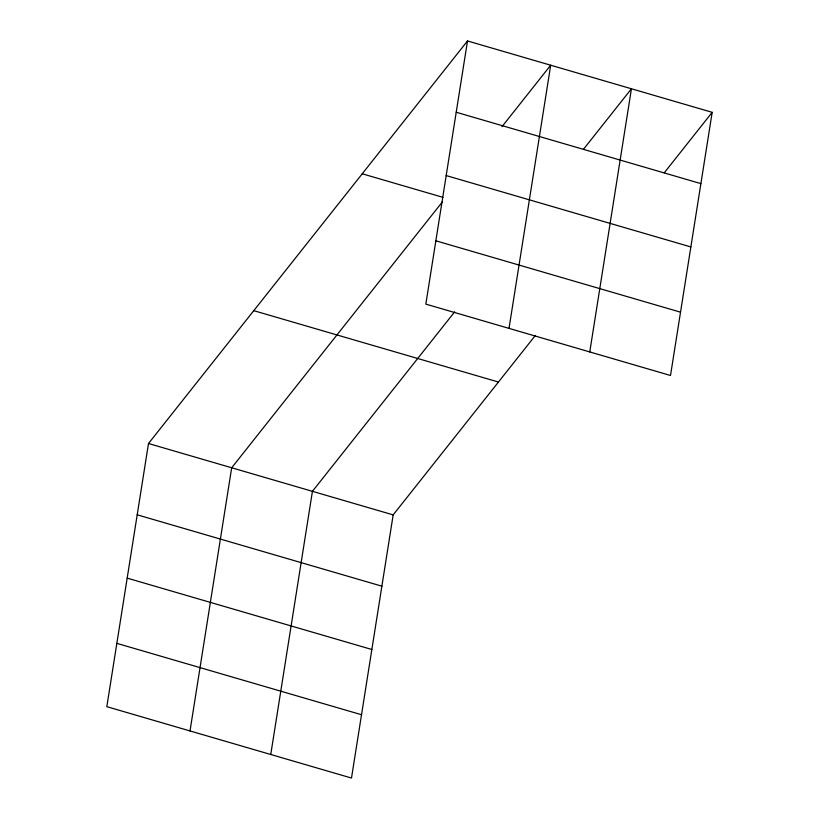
<?xml version="1.0" encoding="UTF-8"?>
<svg xmlns="http://www.w3.org/2000/svg" width="819" height="819" viewBox="0 0 819 819"><rect width="100%" height="100%" fill="white"/><g stroke="black" fill="none" stroke-linecap="round" stroke-linejoin="round"><path stroke-width="1.23" d="M467.506 40.95L425.829 304.115L670.505 375.491L712.182 112.326L467.506 40.95L148.495 443.509L106.818 706.674L351.494 778.05L393.171 514.885L535.391 335.421M190.008 730.947L231.685 467.772L442.28 202.027M270.751 754.494L312.428 491.328L454.647 311.875M509.019 328.388L550.696 65.213L501.986 126.679M589.762 351.935L631.439 88.769L583.517 149.242M664.26 172.799L712.182 112.326M456.214 112.244L700.89 183.62M446.191 175.563L690.857 246.939M362.233 173.792L442.977 197.348M435.851 240.796L680.528 312.172M253.767 310.667L498.443 382.043M148.495 443.509L393.171 514.885M137.203 514.803L381.879 586.179M127.18 578.122L371.857 649.498M116.841 643.355L361.517 714.731"/></g></svg>
